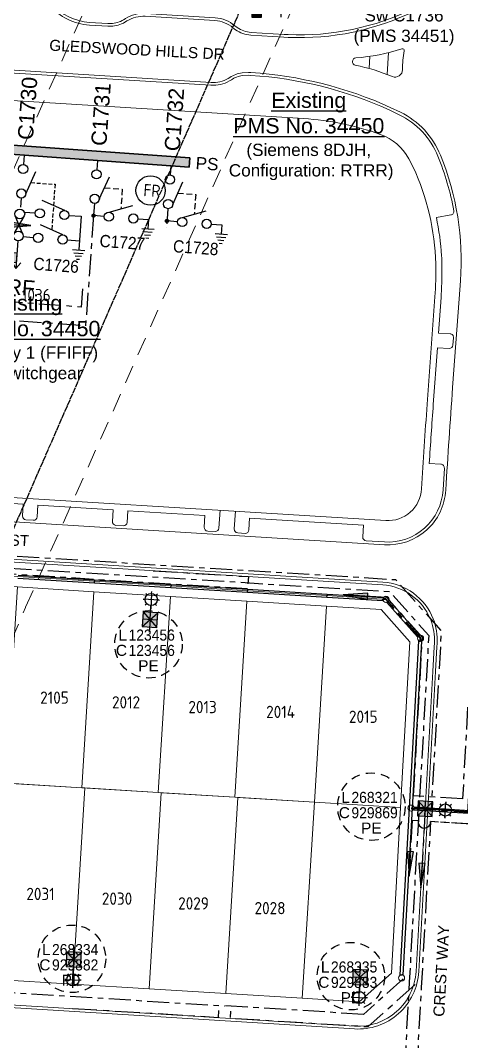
# Model space of a CAD drawing. Header units: metres. Extents: x 294745 to 296284, y 6233060 to 6235519.
# Drawn here: x 295259.5 to 295331.4, y 6233917.1 to 6234083.4 of the extents above; entities that cross this region are included whole.
import ezdxf
from ezdxf.enums import TextEntityAlignment as Align

# ---------------------------------------------------------------- set-up
doc = ezdxf.new("R2010")
doc.units = ezdxf.units.M
for name, pattern in [('Cable Exist OH', [1, 1, 0]), ('Cable Exist UG', [7, 4, -1, 1, -1]), ('CENTERX2', [4, 2.5, -0.5, 0.5, -0.5]), ('Dash', [5, 3, -2]), ('DASHED', [19.05, 12.7, -6.35])]:
    doc.linetypes.add(name, pattern=pattern)
doc.layers.get('0').update_dxf_attribs({"color": 6})
doc.layers.get('Defpoints').update_dxf_attribs({"color": 250})
doc.layers.add('. Const Lines _SP', color=251, linetype='Continuous', lineweight=0, plot=False)
doc.layers.add('. Const Lines Circles _SP', color=251, linetype='Continuous', lineweight=0, plot=False)
doc.layers.add('. Const Trench (GIS)', color=7, linetype='Continuous', lineweight=0, true_color=0x990099, plot=False, transparency=0.3)
for name, color, linetype, lineweight in [('_User_HV_Final', 1, 'Continuous', 25), ('_User_LV_Exist', 5, 'Continuous', 25), ('_User_LV_Final', 5, 'Continuous', 25), ('Cadastre Easements_SP_EXT', 66, 'DASHED', 15), ('Cadastre Land Parcels_SP_EXT', 118, 'Continuous', 15), ('Cadastre Lot Numbers_SP_EXT', 118, 'Continuous', 15), ('Cadastre Road Names_SP_HV_LV_SL_EXT', 211, 'Continuous', 15), ('Mains_TR_EXT', 211, 'Continuous', 25)]:
    doc.layers.add(name, color=color, linetype=linetype, lineweight=lineweight)
for name, color, linetype in [('Duct_SP_EXT', 30, 'Continuous'), ('SupportsUG_SP_LV_EXT', 7, 'Continuous'), ('UG_Details_SP_MISC', 7, 'Continuous')]:
    doc.layers.add(name, color=color, linetype=linetype)
doc.layers.add('Kerb_SP_Existing', color=254, linetype='Continuous', lineweight=13, transparency=0.5)
doc.styles.add('ARIAL', font='arial.ttf', dxfattribs={"height": 2})
doc.styles.add('iecISOCP', font='isocp.shx')
doc.styles.add('LotNum', font='isocp.shx')
doc.styles.get("Standard").update_dxf_attribs({"font": 'arial.ttf'})
doc.styles.add('SWG_LABEL', font='arial.ttf')
doc.styles.add('SWITCH_LABEL', font='arial.ttf', dxfattribs={"height": 2})
doc.linetypes.add('Cable 3', pattern='A,5,-0.01,[">>",Standard,S=1.5,R=0,X=0,Y=-0.735],-2.4', length=7.41)

# ---------------------------------------------------------------- blocks, each defined once
blk = doc.blocks.new('*U77')
at = {"layer": 'SupportsUG_SP_LV_EXT', "linetype": 'Continuous'}
h = blk.add_hatch(color=256, dxfattribs=at)
h.dxf.hatch_style = 1
h.paths.add_polyline_path([(-0.8, 0), (-0.8, 2), (0.8, 2), (0.8, 0)])
h = blk.add_hatch(color=256, dxfattribs=at)
h.dxf.hatch_style = 1
h.paths.add_polyline_path([(-0.8, -2), (-0.8, 0), (0.8, 0), (0.8, -2)])
blk.add_lwpolyline([(-0.8, 2), (-0.8, -1), (-0.8, 1), (-0.8, -2), (0.8, -2), (0.8, 2)], close=True)
at = {"layer": 'Defpoints'}
for p, q in [((4, -2), (4, 2)), ((2, 0), (-2, 0)), ((0, 0), (2, 0)), ((1, 0.8), (1, -0.8))]:
    blk.add_line(p, q, dxfattribs=at)
at = {"layer": 'Defpoints', "flags": 128}
for points in [[(6, 4.5), (6, 4.5)], [(6, -4.5), (6, -4.5)]]:
    blk.add_lwpolyline(points, dxfattribs=at)
at = {"width": 0.9}
blk.add_attdef('ASSET_NUM', text='', height=1.8, rotation=360, dxfattribs=at).set_placement((4, 2), align=Align.MIDDLE_LEFT)
for tag, flags, p in [('OWNED_BY', 9, (-0.2, 0)), ('STREETNAME', 9, (-0.18, 0)), ('SUBURB', 1, (-0.16, 0)), ('PARENT', 9, (-0.14, 0)), ('NOTES', 9, (-0.13, 0)), ('LOCATION', 9, (-0.11, 0)), ('LEGEND', 9, (-0.09, 0)), ('SUPPORT_TYPE', 9, (-0.07, 0)), ('USAGE', 9, (-0.06, 0)), ('STATE', 9, (-0.03, 0))]:
    blk.add_attdef(tag, text='', height=0.01, rotation=270, dxfattribs=dict(flags=flags)).set_placement(p, align=Align.CENTER)
blk = doc.blocks.new('*U171')
at = {"linetype": 'Continuous'}
h = blk.add_hatch(color=256, dxfattribs=at)
h.dxf.hatch_style = 1
h.paths.add_polyline_path([(-2.8, 1.2), (-5.2, 1.2), (-5.2, -1.2), (-2.8, -1.2)])
h = blk.add_hatch(color=256)
h.dxf.hatch_style = 1
h.paths.add_polyline_path([(-2.8, 1.2), (-5.2, -1.2), (-5.2, 1.2)])
for p, q in [((-2.8, 1.2), (-5.2, -1.2)), ((-5.2, 1.2), (-2.8, -1.2)), ((-4, 0), (-1.7, 0)), ((-1.64, 0.94), (-1.4, 0.7)), ((-0.7, 1.33), (-0.7, 1)), ((0.24, 0.94), (0, 0.7)), ((-1.64, -0.94), (-1.4, -0.7)), ((-0.7, -1), (-0.7, -1.33)), ((0.24, -0.94), (0, -0.7)), ((0.3, 0), (0.63, 0))]:
    blk.add_line(p, q)
blk.add_line((0.3, 0), (-2.25, 0), dxfattribs=at)
blk.add_lwpolyline([(-2.8, -1.2), (-2.8, 1.2), (-5.2, 1.2), (-5.2, -1.2)], close=True)
at = {"linetype": 'Continuous', "flags": 128}
blk.add_lwpolyline([(-0.7, -1.24), (-0.7, 1.24)], dxfattribs=at)
blk.add_circle((-0.7, 0), 0.996)
at = {"layer": 'Defpoints', "transparency": 33554559}
for p, q in [((-4, 0), (-6, 0)), ((-4, -1.2), (-4, 1.2))]:
    blk.add_line(p, q, dxfattribs=at)
blk = doc.blocks.new('*U148')
at = {"linetype": 'Dash', "ltscale": 0.5}
blk.add_circle((0, 0), 5.5, dxfattribs=at)
at = {"char_height": 1.8, "attachment_point": 6, "line_spacing_factor": 0.85}
for s, insert in [('L', (-3.5, 1.5)), ('C', (-3.5, -1))]:
    blk.add_mtext(s, dxfattribs=dict(at, insert=insert))
at = {"insert": (0, -2.6), "char_height": 1.8, "attachment_point": 2}
blk.add_mtext('PE', dxfattribs=at)
blk.add_mtext('PE', dxfattribs=at)
at = {"width": 0.9}
for tag, p in [('SNUMBER', (-3.25, 1.5)), ('CNUMBER', (-3.25, -1))]:
    blk.add_attdef(tag, text='', height=1.8, dxfattribs=at).set_placement(p, align=Align.MIDDLE_LEFT)
at = {"flags": 1}
blk.add_attdef('Z', (0, 0), '', height=0.2, dxfattribs=at)
blk = doc.blocks.new('*U112')
at = {"layer": '_User_LV_Exist'}
blk.add_line((7.5, 0), (6.8, 0), dxfattribs=at)
blk.add_lwpolyline([(1.2, 0), (0, 0)], dxfattribs=at)
at = {"layer": '_User_LV_Exist', "flags": 128}
for points in [[(5.68, -0.73), (2.32, 0.73)], [(5.68, 0.73), (2.32, -0.73)]]:
    blk.add_lwpolyline(points, dxfattribs=at)
at = {"layer": '_User_LV_Exist'}
for centre in [(2, 0), (6, 0)]:
    blk.add_circle(centre, 0.8, dxfattribs=at)
blk = doc.blocks.new('*U86')
at = {"layer": '_User_LV_Exist'}
for p, q in [((2.77, 0.1), (5.23, 0.1)), ((2.8, 0.05), (5.2, 0.05)), ((2.8, 0), (5.2, 0)), ((7.5, 0), (6.8, 0)), ((7.5, 0), (9.5, 0)), ((8.5, 0.5), (9.5, 0)), ((9.5, 0), (8.5, -0.5)), ((2.77, -0.1), (5.23, -0.1)), ((2.8, -0.05), (5.2, -0.05))]:
    blk.add_line(p, q, dxfattribs=at)
blk.add_lwpolyline([(1.2, 0), (0, 0)], dxfattribs=at)
for centre in [(2, 0), (6, 0)]:
    blk.add_circle(centre, 0.8, dxfattribs=at)
at = {"layer": '_User_LV_Exist', "insert": (10.75, 0), "char_height": 1.8, "attachment_point": 5, "rotation": 90}
blk.add_mtext('TRF', dxfattribs=at)
blk = doc.blocks.new('+ LV Switchgear (Cat 1 & 2) - FFIFF')
at = {"layer": '_User_LV_Exist'}
h = blk.add_hatch(color=256, dxfattribs=at)
h.dxf.hatch_style = 1
h.paths.add_polyline_path([(20, 0), (20, 1.5), (0, 1.5), (0, 0)])
for p, q in [((2, 0), (2, -0.5)), ((6, 0), (6, -0.5)), ((10, 0), (10, -0.5)), ((14, 0), (14, -0.5)), ((18, 0), (18, -0.5))]:
    blk.add_line(p, q, dxfattribs=at)
blk.add_lwpolyline([(0, 0), (20, 0), (20, 1.5), (0, 1.5)], close=True, dxfattribs=at)
at = {"layer": '_User_LV_Exist', "rotation": 270}
for name, p in [('*U112', (2, 0)), ('*U112', (6, 0)), ('*U86', (10, 0)), ('*U112', (14, 0)), ('*U112', (18, 0))]:
    blk.add_blockref(name, p, dxfattribs=at)
at = {"layer": '_User_LV_Exist', "char_height": 2, "attachment_point": 5, "style": 'ARIAL'}
for s, insert in [('R', (2, 3.5)), ('S', (6, 3.5)), ('T', (10, 3.5)), ('U', (14, 3.5)), ('V', (18, 3.5))]:
    blk.add_mtext(s, dxfattribs=dict(at, insert=insert))
blk = doc.blocks.new('*U185')
at = {"linetype": 'Continuous'}
h = blk.add_hatch(color=256, dxfattribs=at)
h.dxf.hatch_style = 1
h.paths.add_polyline_path([(5.2, 1.24), (2.8, 1.24), (2.8, -1.16), (5.2, -1.16)])
h = blk.add_hatch(color=256)
h.dxf.hatch_style = 1
h.paths.add_polyline_path([(5.2, 1.24), (2.8, -1.16), (2.8, 1.24)])
for p, q in [((5.2, 1.24), (2.8, -1.16)), ((2.8, 1.24), (5.2, -1.16)), ((4, 0.04), (6.3, 0.04)), ((6.36, 0.98), (6.6, 0.75)), ((7.3, 1.37), (7.3, 1.04)), ((8.24, 0.98), (8, 0.75)), ((8.3, 0.04), (8.63, 0.04)), ((6.36, -0.89), (6.6, -0.66)), ((7.3, -0.95), (7.3, -1.28)), ((8.24, -0.89), (8, -0.66))]:
    blk.add_line(p, q)
blk.add_line((8.3, 0.04), (5.75, 0.04), dxfattribs=at)
blk.add_lwpolyline([(5.2, -1.16), (5.2, 1.24), (2.8, 1.24), (2.8, -1.16)], close=True)
at = {"linetype": 'Continuous', "flags": 128}
blk.add_lwpolyline([(7.3, -1.2), (7.3, 1.29)], dxfattribs=at)
blk.add_circle((7.3, 0.04), 0.996)
at = {"layer": 'Defpoints', "transparency": 33554559}
for p, q in [((4, 0.04), (2, 0.04)), ((4, -1.16), (4, 1.24))]:
    blk.add_line(p, q, dxfattribs=at)
blk = doc.blocks.new('SWG_SIE_TRF_NOES_NEW')
at = {"linetype": 'Continuous'}
blk.add_line((6.25, 0.75), (2.49, 2.12), dxfattribs=at)
at = {"linetype": 'CENTERX2'}
for p, q in [((0, 0), (1.5, 0)), ((7, 0), (8.5, 0))]:
    blk.add_line(p, q, dxfattribs=at)
blk.add_line((14, 0), (18.5, 0))
at = {"linetype": 'DASHED', "ltscale": 0.05}
blk.add_lwpolyline([(4.37, 1.43), (4.37, 5.37), (11.75, 5.37)], dxfattribs=at)
blk.add_lwpolyline([(17.5, -0.75), (18.5, 0), (17.5, 0.75)])
for centre in [(2.25, 0), (6.25, 0)]:
    blk.add_circle(centre, 0.75)
at = {"flags": 1}
blk.add_attdef('Z', (0, 0), '', height=0.2, dxfattribs=at)
at = {"style": 'SWITCH_LABEL', "flags": 9}
blk.add_attdef('STREET_CODE', text='', height=0.2, dxfattribs=at).set_placement((0, -0.2), align=Align.MIDDLE_LEFT)
at = {"flags": 9}
for tag, p in [('ORIENTATION', (0, -0.4)), ('SUBURB', (0, -1)), ('STREETNAME', (0, -1.2)), ('PARENT', (0, -0.6)), ('USAGE', (0, -0.8)), ('LOCATION', (0, -1.4)), ('NOTES', (0, -1.6))]:
    blk.add_attdef(tag, text='', height=0.2, dxfattribs=at).set_placement(p, align=Align.MIDDLE_LEFT)
blk = doc.blocks.new('SWG_FUSE_NEW')
for points in [[(1.15, 0.72), (4.04, -0.71)], [(1.16, -0.72), (4.04, 0.73)]]:
    blk.add_lwpolyline(points)
for centre in [(0.8, 0), (4.4, 0.01)]:
    blk.add_circle(centre, 0.8)
blk = doc.blocks.new('*U161')
at = {"linetype": 'CENTERX2'}
blk.add_blockref('SWG_SIE_TRF_NOES_NEW', (0, 0), dxfattribs=at)
at = {"linetype": 'CENTERX2', "rotation": 180}
blk.add_blockref('SWG_FUSE_NEW', (14, 0), dxfattribs=at)
blk.add_text('TRF', height=2.5, rotation=89.9826).set_placement((21.51, -0.05), align=Align.MIDDLE_CENTER)
blk = doc.blocks.new('SWG_SIE_ES_NEW')
for p, q in [((2.5, 0.75), (6.26, 2.12)), ((8, -1.5), (10, -1.5)), ((8.25, -2), (9.75, -2)), ((8.5, -2.5), (9.5, -2.5)), ((8.75, -3), (9.25, -3))]:
    blk.add_line(p, q)
blk.add_lwpolyline([(1.75, 0), (0, 0)])
at = {"flags": 128}
blk.add_lwpolyline([(7.25, 0), (9, 0), (9, -1.5)], dxfattribs=at)
for centre in [(2.5, 0), (6.5, 0)]:
    blk.add_circle(centre, 0.75)
at = {"flags": 1}
blk.add_attdef('Z', (0.12, -0.01), '', height=0.2, dxfattribs=at)
at = {"style": 'SWITCH_LABEL', "flags": 9}
blk.add_attdef('STREET_CODE', text='', height=0.2, dxfattribs=at).set_placement((0.12, -0.21), align=Align.MIDDLE_LEFT)
at = {"flags": 9}
for tag, p in [('ORIENTATION', (0.12, -0.41)), ('SUBURB', (0.12, -1.01)), ('STREETNAME', (0.12, -1.21)), ('PARENT', (0.12, -0.61)), ('USAGE', (0.12, -0.81)), ('LOCATION', (0.12, -1.41)), ('NOTES', (0.12, -1.61)), ('OWNED_BY', (0.11, -1.82)), ('OPERATED_BY', (0.1, -2.05)), ('MAINTAINED_BY', (0.1, -2.25))]:
    blk.add_attdef(tag, text='', height=0.2, dxfattribs=at).set_placement(p, align=Align.MIDDLE_LEFT)
at = {"style": 'ARIAL', "width": 0.9, "flags": 8}
blk.add_attdef('ASSET_NUM', text='', height=2, dxfattribs=at).set_placement((5.75, -4.5), align=Align.MIDDLE_CENTER)
blk = doc.blocks.new('SWG_SIE_SU_NEW')
at = {"linetype": 'CENTERX2'}
h = blk.add_hatch(color=256, dxfattribs=at)
h.dxf.hatch_style = 1
edge = h.paths.add_edge_path()
edge.add_arc((9, 0), 0.25, 0, 360)
at = {"linetype": 'Continuous'}
blk.add_line((6.25, 0.75), (2.49, 2.12), dxfattribs=at)
at = {"linetype": 'CENTERX2'}
for p, q in [((0, 0), (1.5, 0)), ((7, 0), (10, 0))]:
    blk.add_line(p, q, dxfattribs=at)
at = {"linetype": 'DASHED', "ltscale": 0.075}
blk.add_lwpolyline([(4.37, 1.43), (4.37, 4.37), (7.57, 4.37)], dxfattribs=at)
for centre in [(2.25, 0), (6.25, 0)]:
    blk.add_circle(centre, 0.75)
at = {"linetype": 'CENTERX2'}
blk.add_circle((9, 0), 0.25, dxfattribs=at)
at = {"flags": 8}
blk.add_attdef('ASSET_NUM', text='', height=2, rotation=180, dxfattribs=at).set_placement((-3, 0.01), align=Align.MIDDLE_LEFT)
at = {"flags": 1}
blk.add_attdef('Z', (0, 0), '', height=0.2, dxfattribs=at)
at = {"style": 'SWITCH_LABEL', "flags": 9}
blk.add_attdef('STREET_CODE', text='', height=0.2, dxfattribs=at).set_placement((0, 0), align=Align.MIDDLE_LEFT)
at = {"flags": 9}
for tag, p in [('ORIENTATION', (0, -0.2)), ('SUBURB', (0, -0.8)), ('STREETNAME', (0, -1)), ('OWNED_BY', (0, -1.62)), ('PARENT', (0, -0.4)), ('USAGE', (0, -0.6)), ('LOCATION', (0, -1.2)), ('NOTES', (0, -1.4)), ('OPERATED_BY', (-0.01, -1.84)), ('MAINTAINED_BY', (-0.01, -2.05))]:
    blk.add_attdef(tag, text='', height=0.2, dxfattribs=at).set_placement(p, align=Align.MIDDLE_LEFT)
blk = doc.blocks.new('FAULT_INDIC_SE')
blk.add_circle((0, 0), 2.4)
at = {"insert": (-1.15, 1), "char_height": 2, "width": 2.7042, "attachment_point": 1, "style": 'iecISOCP'}
blk.add_mtext('FR', dxfattribs=at)
blk = doc.blocks.new('SWG_SIE_TRS_ES_1_NEW')
for p, q in [((7.25, 4.75), (3.49, 6.12)), ((8, 4), (10, 4)), ((10, 4), (10, -1.5)), ((7.25, 0.75), (3.49, 2.12)), ((8, 0), (10, 0)), ((9, -1.5), (11, -1.5)), ((9.25, -2), (10.75, -2)), ((9.5, -2.5), (10.5, -2.5)), ((9.75, -3), (10.25, -3))]:
    blk.add_line(p, q)
at = {"linetype": 'CENTERX2'}
for p, q in [((0.75, 4), (2.5, 4)), ((0.75, 0), (2.5, 0))]:
    blk.add_line(p, q, dxfattribs=at)
for centre in [(3.25, 4), (7.25, 4), (3.25, 0), (7.25, 0)]:
    blk.add_circle(centre, 0.75)
at = {"flags": 1}
blk.add_attdef('Z', (7.14, 3.51), '', height=0.2, dxfattribs=at)
at = {"style": 'SWITCH_LABEL', "flags": 9}
blk.add_attdef('STREET_CODE', text='', height=0.2, dxfattribs=at).set_placement((7.14, 3.31), align=Align.MIDDLE_LEFT)
at = {"flags": 9}
for tag, p in [('ORIENTATION', (7.14, 3.11)), ('SUBURB', (7.14, 2.51)), ('STREETNAME', (7.14, 2.31)), ('OWNED_BY', (7.13, 1.69)), ('PARENT', (7.14, 2.91)), ('USAGE', (7.14, 2.71)), ('LOCATION', (7.14, 2.11)), ('NOTES', (7.14, 1.91)), ('OPERATED_BY', (7.13, 1.47)), ('MAINTAINED_BY', (7.13, 1.26))]:
    blk.add_attdef(tag, text='', height=0.2, dxfattribs=at).set_placement(p, align=Align.MIDDLE_LEFT)
at = {"style": 'SWG_LABEL', "width": 0.9, "flags": 8}
blk.add_attdef('ASSET_NUM', text='', height=2, dxfattribs=at).set_placement((6.5, -4.25), align=Align.MIDDLE_CENTER)
blk = doc.blocks.new('*U152')
h = blk.add_hatch(color=256)
h.dxf.hatch_style = 1
h.paths.add_polyline_path([(4, 0.06), (-0.01, 0.5), (0.01, -0.5)])
blk.add_line((0.5, 0.01), (4, 0.06))
at = {"flags": 128}
blk.add_lwpolyline([(4, 0.06), (-0.01, 0.5), (0.01, -0.5)], close=True, dxfattribs=at)
blk.add_circle((0, 0), 0.0001)
blk = doc.blocks.new('*U155')
h = blk.add_hatch(color=256)
h.dxf.hatch_style = 1
h.paths.add_polyline_path([(-2.84, -2.82), (0.35, -0.35), (-0.35, 0.35)])
blk.add_line((-0.35, -0.35), (-2.84, -2.82))
at = {"flags": 128}
blk.add_lwpolyline([(-2.84, -2.82), (0.35, -0.35), (-0.35, 0.35)], close=True, dxfattribs=at)
blk.add_circle((0, 0), 0.0001)
blk = doc.blocks.new('*U154')
h = blk.add_hatch(color=256)
h.dxf.hatch_style = 1
h.paths.add_polyline_path([(-3.98, -0.39), (0.05, -0.5), (-0.05, 0.5)])
blk.add_line((-0.5, -0.05), (-3.98, -0.39))
at = {"flags": 128}
blk.add_lwpolyline([(-3.98, -0.39), (0.05, -0.5), (-0.05, 0.5)], close=True, dxfattribs=at)
blk.add_circle((0, 0), 0.0001)

msp = doc.modelspace()

# ---------------------------------------------------------------- hatches: boundary and pattern name
at = {"layer": '_User_HV_Final'}
h = msp.add_hatch(color=256, dxfattribs=at)
h.dxf.hatch_style = 1
h.paths.add_polyline_path([(295286.9986, 6234059.5434), (295287.1067, 6234061.0395), (295245.2159, 6234064.0667), (295245.1078, 6234062.5706)])

# ---------------------------------------------------------------- linework, layer by layer
at = {"layer": '. Const Lines _SP', "linetype": 'Continuous', "lineweight": 0, "flags": 128}
for points in [[(295118.0325, 6233997.8805), (295143.9994, 6233996.8872), (295156.4937, 6233996.4096), (295168.988, 6233995.9316), (295181.4822, 6233995.4534), (295194.4761, 6233994.9532), (295207.4624, 6233994.3309), (295219.94, 6233993.5813), (295232.4162, 6233992.8111), (295244.8924, 6233992.0409), (295258.9657, 6233991.172), (295271.4419, 6233990.4018), (295283.9181, 6233989.6316), (295296.3942, 6233988.8613), (295309.3695, 6233988.0603), (295318.2747, 6233987.5105)], [(295323.1684, 6233955.157), (295335.743, 6233954.3515)]]:
    msp.add_lwpolyline(points, dxfattribs=at)
at = {"layer": '. Const Lines Circles _SP', "lineweight": 0}
for centre in [(295319.0796, 6233989.1641), (295324.7216, 6233982.8153), (295323.1684, 6233955.157), (295321.615, 6233927.4931)]:
    msp.add_circle(centre, 0.5, dxfattribs=at)
at = {"layer": '. Const Trench (GIS)', "linetype": 'Continuous', "lineweight": 0, "flags": 128}
msp.add_lwpolyline([(295118.0975, 6233999.5793), (295144.0643, 6233998.5859), (295156.5586, 6233998.1084), (295169.053, 6233997.6303), (295181.5472, 6233997.1521), (295194.5495, 6233996.6516), (295207.5541, 6233996.0284), (295220.0433, 6233995.2782), (295232.521, 6233994.5079), (295244.9972, 6233993.7376), (295259.0704, 6233992.8688), (295271.5467, 6233992.0986), (295284.0229, 6233991.3283), (295296.4989, 6233990.5581), (295309.4742, 6233989.7571), (295318.3795, 6233989.2073)], dxfattribs=at)
at = {"layer": '_User_HV_Final', "flags": 128}
msp.add_lwpolyline([(295245.1078, 6234062.5706), (295245.2159, 6234064.0667), (295287.1067, 6234061.0395), (295286.9986, 6234059.5434)], close=True, dxfattribs=at)
at = {"layer": '_User_HV_Final'}
msp.add_lwpolyline([(295245.1078, 6234062.5706), (295286.9986, 6234059.5434), (295287.1067, 6234061.0395), (295245.2159, 6234064.0667)], close=True, dxfattribs=at)
at = {"layer": '_User_HV_Final', "linetype": 'Cable Exist UG', "ltscale": 0.9, "flags": 128}
for points in [[(295269.5745, 6234039.7478), (295269.3583, 6234036.7556), (295249.3624, 6234038.2005), (295249.7949, 6234044.1849), (295230.8443, 6234045.5543), (295231.6395, 6234056.5587), (295225.6752, 6234053.9562), (295225.6752, 6234053.9562)], [(295223.8543, 6234053.1618), (295223.8543, 6234053.1618), (295223.8543, 6234053.1618), (295223.8543, 6234053.1618), (295220.912, 6234012.6411), (295219.9476, 6233996.5863), (295319.695, 6233990.4286), (295326.0496, 6233983.2779), (295322.8826, 6233926.8805), (295321.6203, 6233904.401), (295318.4534, 6233848.0035), (295311.3175, 6233841.6621), (295298.9995, 6233842.4225), (295235.259, 6233846.3576), (295235.9069, 6233833.1216), (295238.3566, 6233830.5343), (295238.5406, 6233804.3713), (295223.541, 6233804.2658), (295223.4777, 6233813.2655)], [(295271.3889, 6234051.648), (295270.0916, 6234033.6948), (295246.154, 6234035.4246), (295246.5864, 6234041.409), (295231.6254, 6234042.4901), (295231.3825, 6234039.1285), (295224.88, 6234039.671), (295224.88, 6234039.671), (295222.8482, 6234011.69), (295222.0315, 6233998.4617), (295320.6418, 6233992.3739), (295328.0927, 6233983.9897), (295326.4632, 6233954.9719), (295332.4487, 6233954.5455), (295332.9533, 6233963.5305), (295343.9339, 6233962.9166), (295344.2689, 6233968.9072)], [(295368.2314, 6233967.5675), (295367.3941, 6233952.5909), (295367.3941, 6233952.5909), (295334.4456, 6233954.433), (295334.334, 6233952.4367), (295326.3495, 6233952.9473), (295324.8329, 6233925.938), (295323.6634, 6233905.1127), (295323.6634, 6233905.1127), (295320.479, 6233848.4041), (295320.479, 6233847.061), (295312.0244, 6233839.6146), (295237.3659, 6233844.2237), (295237.8683, 6233833.959), (295240.2456, 6233831.4481), (295240.5828, 6233798.3855), (295199.5838, 6233798.0971), (295199.4783, 6233813.0967)]]:
    msp.add_lwpolyline(points, dxfattribs=at)
at = {"layer": '_User_LV_Exist', "linetype": 'Cable Exist UG', "ltscale": 0.9}
for points in [[(295296.5174, 6233990.8575), (295245.0157, 6233994.0371)], [(295354.9614, 6233963.1013), (295355.3634, 6233970.2901), (295332.4013, 6233971.5744), (295331.567, 6233956.6601), (295323.5806, 6233957.1644), (295325.028, 6233982.922), (295319.2216, 6233989.4559), (295312.1109, 6233989.8949)], [(295346.9739, 6233963.5479), (295347.2642, 6233968.7398), (295334.2754, 6233969.466), (295333.3412, 6233952.5268), (295326.3497, 6233952.9506)], [(295324.3534, 6233953.0716), (295323.3552, 6233953.1322), (295322.8469, 6233944.0812)], [(295321.9075, 6233927.3517), (295315.3933, 6233921.5628), (295292.8264, 6233922.956)], [(295242.4224, 6233926.0677), (295292.8264, 6233922.956)]]:
    msp.add_lwpolyline(points, dxfattribs=at)
at = {"layer": '_User_LV_Exist', "linetype": 'Cable Exist UG', "flags": 128}
for points in [[(295281.0925, 6233993.8136), (295296.6407, 6233992.8537), (295296.5667, 6233991.656)], [(295325.4648, 6233955.028), (295324.7426, 6233942.1672)], [(295323.8577, 6233926.4092), (295316.1002, 6233919.5153), (295293.7013, 6233920.8981), (295293.7752, 6233922.0959)], [(295291.779, 6233922.2191), (295291.7051, 6233921.0214), (295267.8445, 6233922.4944)]]:
    msp.add_lwpolyline(points, dxfattribs=at)
at = {"layer": '_User_LV_Final', "linetype": 'Continuous'}
msp.add_arc((295325.337, 6233952.9228), 1.0131, 171.488949, 1.572745, dxfattribs=at)
at = {"layer": 'Cadastre Easements_SP_EXT', "linetype": 'Dash'}
msp.add_lwpolyline([(295260.3174, 6233987.8473), (295260.3204, 6233987.8562), (295388.9272, 6234276.4674), (295518.0345, 6234444.0561), (295497.5694, 6234449.8291), (295486.6826, 6234452.901), (295355.1317, 6234275.8483), (295229.2309, 6233994.0083), (295229.227, 6233993.9992), (295038.3437, 6233549.2052), (295053.5562, 6233510.0481), (295054.4071, 6233509.3087), (295260.3174, 6233987.8473)], close=True, dxfattribs=at)
at = {"layer": 'Cadastre Easements_SP_EXT', "linetype": 'Continuous', "flags": 128}
for points in [[(295271.4419, 6233990.4018), (295258.9657, 6233991.172), (295256.9939, 6233959.2328), (295269.4701, 6233958.4626)], [(295283.9181, 6233989.6316), (295271.4419, 6233990.4018), (295269.4701, 6233958.4626), (295281.9464, 6233957.6924)], [(295296.3942, 6233988.8613), (295283.9181, 6233989.6316), (295281.9464, 6233957.6924), (295294.4224, 6233956.9222)], [(295309.3695, 6233988.0603), (295296.3942, 6233988.8613), (295294.4224, 6233956.9222), (295307.3977, 6233956.1211)], [(295322.9849, 6233982.2103), (295318.2747, 6233987.5105), (295309.3695, 6233988.0603), (295307.3977, 6233956.1211), (295321.4711, 6233955.2523)], [(295269.9689, 6233958.4318), (295269.4701, 6233958.4626), (295257.4927, 6233959.202), (295255.5209, 6233927.2629), (295267.9971, 6233926.4926)], [(295282.4452, 6233957.6616), (295281.9464, 6233957.6924), (295269.9689, 6233958.4318), (295267.9971, 6233926.4926), (295280.4734, 6233925.7224)], [(295294.9214, 6233956.8913), (295294.4224, 6233956.9222), (295282.4452, 6233957.6616), (295280.4734, 6233925.7224), (295292.9496, 6233924.9522)], [(295307.3977, 6233956.1211), (295294.9214, 6233956.8913), (295292.9496, 6233924.9522), (295305.4259, 6233924.1819)], [(295321.4711, 6233955.2523), (295307.3977, 6233956.1211), (295305.4259, 6233924.1819), (295314.6865, 6233923.6102), (295319.9573, 6233928.2942)]]:
    msp.add_lwpolyline(points, close=True, dxfattribs=at)
at = {"layer": 'Cadastre Land Parcels_SP_EXT', "linetype": 'Continuous', "flags": 128}
msp.add_lwpolyline([(295323.5307, 6234059.5242), (295322.7909, 6234060.9003, 0.1858221), (295318.1596, 6234064.8812, 0.07052027), (295305.6475, 6234067.4405), (295238.7398, 6234071.5711), (295236.5995, 6234069.6995), (295232.4952, 6234012.902, 0.41728623), (295237.642, 6234007.016), (295319.0607, 6234001.9896, 0.41505803), (295324.8901, 6234007.1561, -0.00342775), (295325.7961, 6234020.94), (295327.0636, 6234038.3952, 0.02162418), (295327.2026, 6234043.806, 0.10064734)], format="xyb", close=True, dxfattribs=at)
for points in [[(295271.4419, 6233990.4018), (295258.9657, 6233991.172), (295256.9939, 6233959.2328), (295269.4701, 6233958.4626)], [(295283.9181, 6233989.6316), (295271.4419, 6233990.4018), (295269.4701, 6233958.4626), (295281.9464, 6233957.6924)], [(295296.3942, 6233988.8613), (295283.9181, 6233989.6316), (295281.9464, 6233957.6924), (295294.4224, 6233956.9222)], [(295309.3695, 6233988.0603), (295296.3942, 6233988.8613), (295294.4224, 6233956.9222), (295307.3977, 6233956.1211)], [(295322.9849, 6233982.2103), (295318.2747, 6233987.5105), (295309.3695, 6233988.0603), (295307.3977, 6233956.1211), (295321.4711, 6233955.2523)], [(295269.9689, 6233958.4318), (295269.4701, 6233958.4626), (295257.4927, 6233959.202), (295255.5209, 6233927.2629), (295267.9971, 6233926.4926)], [(295282.4452, 6233957.6616), (295281.9464, 6233957.6924), (295269.9689, 6233958.4318), (295267.9971, 6233926.4926), (295280.4734, 6233925.7224)], [(295294.9214, 6233956.8913), (295294.4224, 6233956.9222), (295282.4452, 6233957.6616), (295280.4734, 6233925.7224), (295292.9496, 6233924.9522)], [(295307.3977, 6233956.1211), (295294.9214, 6233956.8913), (295292.9496, 6233924.9522), (295305.4259, 6233924.1819)], [(295321.4711, 6233955.2523), (295307.3977, 6233956.1211), (295305.4259, 6233924.1819), (295314.6865, 6233923.6102), (295319.9573, 6233928.2942)]]:
    msp.add_lwpolyline(points, close=True, dxfattribs=at)
msp.add_lwpolyline([(295318.2747, 6233987.5105), (295322.9849, 6233982.2103)], dxfattribs=at)
at = {"layer": 'Duct_SP_EXT'}
for p, q in [((295259.0556, 6233992.6293), (295271.5319, 6233991.859)), ((295259.0852, 6233993.1083), (295271.5614, 6233992.3381)), ((295271.5319, 6233991.859), (295271.5467, 6233992.0986)), ((295271.5319, 6233991.859), (295284.0081, 6233991.0888)), ((295271.5614, 6233992.3381), (295271.5467, 6233992.0986)), ((295271.5614, 6233992.3381), (295284.0377, 6233991.5679)), ((295284.0377, 6233991.5679), (295284.0229, 6233991.3283)), ((295284.0377, 6233991.5679), (295296.5137, 6233990.7977)), ((295284.0081, 6233991.0888), (295284.0229, 6233991.3283)), ((295284.0081, 6233991.0888), (295296.4841, 6233990.3186)), ((295296.4841, 6233990.3186), (295296.4989, 6233990.5581)), ((295296.4841, 6233990.3186), (295309.4594, 6233989.5175)), ((295296.5137, 6233990.7977), (295296.4989, 6233990.5581)), ((295296.5137, 6233990.7977), (295309.489, 6233989.9966)), ((295309.489, 6233989.9966), (295309.4742, 6233989.7571)), ((295309.489, 6233989.9966), (295318.5953, 6233989.4344)), ((295309.4594, 6233989.5175), (295309.4742, 6233989.7571)), ((295309.4594, 6233989.5175), (295318.5657, 6233988.9553)), ((295318.5657, 6233988.9553), (295318.5805, 6233989.1949)), ((295318.5953, 6233989.4344), (295318.5805, 6233989.1949)), ((295319.2323, 6233988.6309), (295319.4117, 6233988.7903)), ((295324.21, 6233983.0296), (295319.2323, 6233988.6309)), ((295319.5911, 6233988.9498), (295319.4117, 6233988.7903)), ((295324.5688, 6233983.3485), (295319.5911, 6233988.9498)), ((295324.5688, 6233983.3485), (295324.3894, 6233983.189)), ((295321.4034, 6233928.0058), (295324.4539, 6233982.3295)), ((295321.8826, 6233927.9789), (295324.9331, 6233982.3026)), ((295324.21, 6233983.0296), (295324.3894, 6233983.189)), ((295324.4539, 6233982.3295), (295324.6935, 6233982.3161)), ((295324.9331, 6233982.3026), (295324.6935, 6233982.3161)), ((295323.6521, 6233954.8855), (295323.6674, 6233955.125)), ((295323.6827, 6233955.3645), (295323.6674, 6233955.125)), ((295323.6827, 6233955.3645), (295335.2594, 6233954.623)), ((295323.6521, 6233954.8855), (295335.2287, 6233954.144)), ((295321.4034, 6233928.0058), (295321.643, 6233927.9923)), ((295321.8826, 6233927.9789), (295321.643, 6233927.9923))]:
    msp.add_line(p, q, dxfattribs=at)
at = {"layer": 'Kerb_SP_Existing'}
for p, q in [((295290.5454, 6234072.8814), (295251.4534, 6234075.2948)), ((295293.8699, 6234073.7636), (295293.5579, 6234073.5737)), ((295296.6812, 6234074.5064), (295295.6658, 6234074.4606)), ((295297.0387, 6234074.4843), (295296.6812, 6234074.5064)), ((295321.2365, 6234068.0869), (295319.6013, 6234068.8591)), ((295327.6399, 6234032.5243), (295328.0607, 6234038.3193)), ((295328.0607, 6234038.3193), (295328.0962, 6234038.8082)), ((295326.7935, 6234020.8676), (295327.4661, 6234030.1304)), ((295328.0383, 6234011.161), (295326.143, 6234011.2759)), ((295328.6292, 6234010.5227), (295328.3819, 6234006.9748)), ((295296.848, 6234002.359), (295315.4127, 6234001.2129)), ((295230.6089, 6233996.9299), (295318.5489, 6233991.5012))]:
    msp.add_line(p, q, dxfattribs=at)
for points in [[(295262.1277, 6234096.1764), (295261.8816, 6234092.7878, 0.41738845), (295270.7245, 6234082.6713), (295273.7188, 6234082.4865), (295274.5214, 6234082.5015, 0.12128254), (295276.7747, 6234083.2997), (295276.8471, 6234083.3464, -0.15785986), (295279.8306, 6234084.113), (295291.1955, 6234083.4114, -0.16227715), (295294.1281, 6234082.2284), (295294.5512, 6234081.9055, 0.13506295), (295297.0608, 6234081.0454), (295302.4272, 6234080.7141), (295303.1146, 6234080.6773, 0.12636455), (295323.7877, 6234084.9963), (295324.8052, 6234085.5452, 0.15164078), (295330.966, 6234092.3249), (295331.2581, 6234092.9605, 0.08836949), (295336.4783, 6234113.51)], [(295262.5768, 6234096.1487), (295262.3304, 6234092.7552, 0.41738845), (295270.7522, 6234083.1205), (295273.7465, 6234082.9356), (295274.4769, 6234082.9493, 0.12128254), (295276.5274, 6234083.6757), (295276.6063, 6234083.7266, -0.15785986), (295279.8584, 6234084.5621), (295291.2232, 6234083.8605, -0.16227715), (295294.4198, 6234082.5711), (295294.8048, 6234082.2772, 0.13506295), (295297.0885, 6234081.4946), (295302.455, 6234081.1633), (295303.135, 6234081.1268, 0.12636455), (295323.589, 6234085.4), (295324.5769, 6234085.933, 0.15164078), (295330.5582, 6234092.5152), (295330.8481, 6234093.146, 0.08836949), (295336.0295, 6234113.5425)], [(295328.2781, 6234075.5068, -1800070.11547618), (295328.2781, 6234075.5068)], [(295328.4281, 6234075.5068, -1800078.63992232), (295328.4281, 6234075.5068)], [(295328.4281, 6234075.5068, -1800078.63992232), (295328.4281, 6234075.5068)], [(295329.7831, 6234075.5068, -1799976.50872736), (295329.7831, 6234075.5068)], [(295329.7831, 6234075.5068, -1799976.50872736), (295329.7831, 6234075.5068)], [(295329.9331, 6234075.5068, -1799984.8675415), (295329.9331, 6234075.5068)], [(295314.0805, 6234076.1479, -0.04616998), (295320.1231, 6234074.2994, 0.53523847), (295321.7784, 6234075.4166, -0.04954307), (295322.0635, 6234078.4675, 0.56987102), (295321.6778, 6234078.8106, -0.0575492), (295314.1558, 6234077.3333, 0.86739453), (295314.0812, 6234076.1477)], [(295314.0805, 6234076.1479, -0.04616998), (295320.1231, 6234074.2994, 0.53523847), (295321.7784, 6234075.4166, -0.04954307), (295322.0635, 6234078.4675, 0.56987102), (295321.6778, 6234078.8106, -0.0575492), (295314.1558, 6234077.3333, 0.86739453), (295314.0812, 6234076.1477)], [(295328.0926, 6234038.8084, 0.01974682), (295328.2023, 6234043.8292, 0.00776426), (295328.1453, 6234045.1167, 0.03797004), (295327.2939, 6234051.3528)], [(295327.4661, 6234030.1304), (295329.3699, 6234030.015, 0.41072184), (295330.0046, 6234030.5704), (295330.0915, 6234031.7674, 0.41771392), (295329.5294, 6234032.4097), (295327.6399, 6234032.5243)], [(295318.8415, 6233998.4965, 0.41584358), (295328.3819, 6234006.9748, 0.41584358)], [(295292.019, 6234003.659), (295291.8403, 6234000.7646, -0.41421356), (295291.2044, 6234000.2027), (295290.0067, 6234000.2766, -0.41421356), (295289.4448, 6234000.9124), (295289.5619, 6234002.8088), (295276.9859, 6234003.5852), (295276.8688, 6234001.6888, -0.41421356), (295276.2329, 6234001.1269), (295275.0352, 6234001.2009, -0.41421356), (295274.4733, 6234001.8367), (295274.5904, 6234003.7331), (295262.3138, 6234004.491), (295262.1967, 6234002.5946, -0.41421356), (295261.5609, 6234002.0327), (295260.3632, 6234002.1067, -0.41421356), (295259.8013, 6234002.7425), (295259.9183, 6234004.6389), (295241.0543, 6234005.8035)], [(295294.5142, 6234003.505), (295294.3355, 6234000.6105, 0.41421356), (295294.8974, 6233999.9747), (295296.0951, 6233999.9007, 0.41421356), (295296.731, 6234000.4626), (295296.848, 6234002.359)], [(295315.4127, 6234001.2129), (295315.2956, 6233999.3165, 0.41421356), (295315.8575, 6233998.6807), (295318.8451, 6233998.4963)], [(295326.2979, 6233985.9898, 0.28570183), (295318.5489, 6233991.5012)]]:
    msp.add_lwpolyline(points, format="xyb", dxfattribs=at)
at = {"layer": 'Kerb_SP_Existing', "flags": 128}
for points in [[(295326.7946, 6233985.9619, 0.29193122), (295318.5767, 6233991.9504), (295230.6458, 6233997.3784, -0.41136457), (295221.9913, 6234007.4836), (295226.264, 6234066.3257), (295226.5104, 6234069.7188, 0.41738833), (295217.6675, 6234079.8353), (295214.6732, 6234080.0201), (295213.8706, 6234080.0051, 0.1235058), (295211.5808, 6234079.1826, -0.16189977), (295208.5395, 6234078.3423, 0.00345804), (295195.2976, 6234078.9363), (295061.7714, 6234084.0441, -0.00677168), (295034.8557, 6234085.4389, -0.16795535), (295031.821, 6234086.6485, 0.16154292), (295028.9108, 6234087.8508, -0.00171844), (295022.104, 6234088.3615, 0.13927969), (295003.3513, 6234084.5904, 0.21916148), (294995.3863, 6234074.4133, 0.14853432), (294996.9438, 6234049.4654)], [(295326.718, 6233977.4252), (295326.942, 6233981.4208), (295326.9803, 6233982.0155, 0.10763283), (295326.3756, 6233985.7979, 0.10763283)], [(295327.1673, 6233977.4), (295327.3912, 6233981.3938), (295327.4295, 6233981.9885, 0.10768403), (295326.7946, 6233985.9619, 0.10768403)], [(295165.734, 6233927.5557), (295189.4721, 6233926.6477, -0.00585592), (295209.4163, 6233925.6507), (295313.933, 6233919.1983, 0.41587173), (295324.4275, 6233928.5253), (295327.1673, 6233977.4)], [(295165.7512, 6233928.0054), (295189.4893, 6233927.0973, -0.00585592), (295209.4441, 6233926.0998), (295313.9607, 6233919.6474, 0.41587173), (295323.9782, 6233928.5505), (295326.718, 6233977.4252)]]:
    msp.add_lwpolyline(points, format="xyb", dxfattribs=at)
msp.add_lwpolyline([(295232.3531, 6234065.9534), (295232.614, 6234069.5471, -0.39367851), (295242.0569, 6234078.3126), (295242.6215, 6234078.2947), (295245.6158, 6234078.1098, -0.13506295), (295248.1254, 6234077.2498), (295248.5485, 6234076.9269, 0.16227715), (295251.4811, 6234075.7439), (295290.5731, 6234073.3305, 0.14438605), (295293.3305, 6234073.962), (295293.629, 6234074.1438, -0.10793654), (295295.6209, 6234074.9091), (295296.6849, 6234074.957), (295297.0665, 6234074.9335, -0.0916073), (295319.7905, 6234069.2673), (295321.4315, 6234068.4925, -0.18416563), (295327.973, 6234061.4893, -0.11539751), (295331.2161, 6234041.0413), (295331.0011, 6234038.0799), (295329.9443, 6234023.6467, 0.00259785), (295328.8312, 6234006.9496, -0.41584358), (295318.8138, 6233998.0473), (295237.3648, 6234003.0756, -0.41738813), (295228.5219, 6234013.1921)], format="xyb", close=True, dxfattribs=at)
at = {"layer": 'Kerb_SP_Existing'}
for points in [[(295319.2695, 6234074.6361), (295319.4891, 6234078.1934)], [(295319.2695, 6234074.6361), (295319.4891, 6234078.1934)], [(295316.3235, 6234075.6031), (295316.4464, 6234077.5944)], [(295316.3235, 6234075.6031), (295316.4464, 6234077.5944)], [(295327.2939, 6234051.3528), (295329.6569, 6234051.7534)]]:
    msp.add_lwpolyline(points, dxfattribs=at)
for centre, radius, start, end in [((295290.8812, 6234078.321), 5.45, 266.468417, 299.415595), ((295296.3768, 6234069.9665), 4.55, 98.990851, 123.433895), ((295293.0951, 6234010.6059), 64, 65.533689, 86.467271), ((295290.8443, 6234077.723), 4.8509, 266.467378, 266.468409), ((295315.518, 6234056.4122), 13, 22.177567, 63.903674), ((295285.8854, 6234044.3329), 45, 10.396113, 22.177567), ((295329.5566, 6234052.345), 0.6, 279.621822, 10.396113), ((296330.6504, 6233947.9743), 1006.5, 175.8468588, 176.394129), ((295328.002, 6234010.5621), 0.6, 356.428091, 86.530751)]:
    msp.add_arc(centre, radius, start, end, dxfattribs=at)
at = {"layer": 'Mains_TR_EXT', "linetype": 'Cable Exist OH'}
msp.add_lwpolyline([(295311.168, 6234121.374), (295229.099, 6233933.854), (295151.755, 6233757.22)], dxfattribs=at)
at = {"layer": 'UG_Details_SP_MISC', "color": 7, "linetype": 'Cable Exist UG', "lineweight": 40, "flags": 128}
for points in [[(295324.6935, 6233982.3161), (295324.7216, 6233982.8153), (295324.3894, 6233983.189), (295319.0796, 6233989.1641), (295318.5805, 6233989.1949)], [(295323.1684, 6233955.157), (295335.7436, 6233954.3617)]]:
    msp.add_lwpolyline(points, dxfattribs=at)

# ---------------------------------------------------------------- block references
at = {"layer": '_User_HV_Final', "linetype": 'CENTERX2'}
ref = msp.add_blockref('*U161', (295260.0688, 6234061.4895), dxfattribs=dict(at, rotation=265.8668706159631))
ref.add_attrib('ASSET_NUM', 'C1730', dxfattribs={"layer": '0', "height": 2.5, "rotation": 85.821244, "style": 'SWG_LABEL'}).set_placement((295260.249, 6234063.9829), align=Align.MIDDLE_LEFT)
ref = msp.add_blockref('SWG_SIE_SU_NEW', (295272.0376, 6234060.6246), dxfattribs=dict(at, rotation=265.8668706159631))
ref.add_attrib('ASSET_NUM', 'C1731', dxfattribs={"layer": '0', "height": 2.5, "rotation": 85.821244, "style": 'SWG_LABEL'}).set_placement((295272.2221, 6234063.0175), align=Align.MIDDLE_LEFT)
ref = msp.add_blockref('SWG_SIE_SU_NEW', (295284.0064, 6234059.7597), dxfattribs=dict(at, rotation=265.8668706159631))
ref.add_attrib('ASSET_NUM', 'C1732', dxfattribs={"layer": '0', "height": 2.5, "rotation": 85.821244, "style": 'SWG_LABEL'}).set_placement((295284.1909, 6234062.1526), align=Align.MIDDLE_LEFT)
at = {"layer": '_User_HV_Final', "linetype": 'CENTERX2', "rotation": 355.8668706159631}
msp.add_blockref('FAULT_INDIC_SE', (295280.6923, 6234055.7361), dxfattribs=at)
at = {"layer": '_User_HV_Final'}
ref = msp.add_blockref('SWG_SIE_TRS_ES_1_NEW', (295259.1138, 6234048.2739), dxfattribs=dict(at, rotation=355.8668706159631))
ref.add_attrib('ASSET_NUM', 'C1726', dxfattribs={"layer": '0', "height": 2, "rotation": 355.866871, "style": 'SWG_LABEL', "width": 0.9}).set_placement((295265.2906, 6234043.5665), align=Align.MIDDLE_CENTER)
at = {"layer": '_User_HV_Final', "linetype": 'CENTERX2'}
ref = msp.add_blockref('SWG_SIE_ES_NEW', (295271.3889, 6234051.648), dxfattribs=dict(at, rotation=355.8668706159631))
ref.add_attrib('ASSET_NUM', 'C1727', dxfattribs={"layer": '0', "height": 2, "rotation": 355.866871, "style": 'ARIAL', "width": 0.9}).set_placement((295276.0876, 6234047.298), align=Align.MIDDLE_CENTER)
ref = msp.add_blockref('SWG_SIE_ES_NEW', (295283.3577, 6234050.7831), dxfattribs=dict(at, rotation=355.8668706159631))
ref.add_attrib('ASSET_NUM', 'C1728', dxfattribs={"layer": '0', "height": 2, "rotation": 355.866871, "style": 'ARIAL', "width": 0.9}).set_placement((295288.0564, 6234046.4331), align=Align.MIDDLE_CENTER)
at = {"layer": '_User_LV_Exist'}
for name, p, rotation in [('+ LV Switchgear (Cat 1 & 2) - FFIFF', (295258.9156, 6234045.5311), 175.8668706100496), ('*U171', (295280.846, 6233989.8212), 86.46727069818263), ('*U185', (295321.4711, 6233955.2523), 356.4672707099136), ('*U171', (295267.9971, 6233926.4926), 267.8134578501125), ('*U171', (295314.6865, 6233923.6102), 267.8134578501125)]:
    msp.add_blockref(name, p, dxfattribs=dict(at, rotation=rotation))
at = {"layer": '_User_LV_Exist', "linetype": 'DASHED'}
for p, values in [((295280.353, 6233981.8364), {'SNUMBER': '123456', 'CNUMBER': '123456'}), ((295316.6976, 6233955.4003), {'SNUMBER': '268321', 'CNUMBER': '929869'}), ((295267.8701, 6233930.6168), {'SNUMBER': '268334', 'CNUMBER': '929882'}), ((295313.3603, 6233927.7802), {'SNUMBER': '268335', 'CNUMBER': '929883'})]:
    msp.add_blockref('*U148', p, dxfattribs=at).add_auto_attribs(values)
at = {"layer": '_User_LV_Final'}
for name, p, rotation in [('*U152', (295257.188, 6234050.2061), 356.9623602600096), ('*U155', (295316.1053, 6233989.6483), 311.6266219031921), ('*U154', (295323.0714, 6233948.0763), 81.21374413655238), ('*U154', (295324.9671, 6233946.1624), 81.21374413655238)]:
    msp.add_blockref(name, p, dxfattribs=dict(at, rotation=rotation))
at = {"layer": 'SupportsUG_SP_LV_EXT'}
msp.add_blockref('*U77', (295297.9987, 6234085.9523), dxfattribs=at)

# ---------------------------------------------------------------- texts
at = {"layer": '_User_HV_Final', "attachment_point": 5}
for s, insert, char_height in [('To\\PSw C1736\\P(PMS 34451)', (295322.0286, 6234083.9683), 2), ('{\\H0.83333x;\\LExisting\\PPMS No. 34450\\P\\H0.8x;\\l(Siemens 8DJH,\\P Configuration: RTRR)}', (295306.4885, 6234064.5565), 3)]:
    msp.add_mtext(s, dxfattribs=dict(at, insert=insert, char_height=char_height))
at = {"layer": '_User_HV_Final', "insert": (295288.05, 6234060.2194), "char_height": 2, "attachment_point": 4, "rotation": 355.866871}
msp.add_mtext('PS', dxfattribs=at)
at = {"layer": '_User_LV_Exist', "linetype": 'Cable 3', "insert": (295260.1834, 6234031.5392), "char_height": 3, "attachment_point": 5}
msp.add_mtext('{\\H0.83333x;\\LExisting\\PPMS No. 34450\\l\\P\\H0.8x;Category 1 (FFIFF)\\P LV Switchgear}', dxfattribs=at)
at = {"layer": 'Cadastre Lot Numbers_SP_EXT', "linetype": 'DASHED', "char_height": 2, "attachment_point": 5, "style": 'LotNum'}
for s, insert in [('1036', (295262.0543, 6234038.7112)), ('\\P2105', (295265.0208, 6233974.8173)), ('\\P2012', (295276.6941, 6233974.0471)), ('\\P2013', (295289.1703, 6233973.2769)), ('\\P2014', (295301.8959, 6233972.4912)), ('\\P2015', (295315.3781, 6233971.6979)), ('\\P2031', (295262.7449, 6233942.8473)), ('\\P2030', (295275.2212, 6233942.0771)), ('\\P2029', (295287.6974, 6233941.3069)), ('\\P2028', (295300.1737, 6233940.5366))]:
    msp.add_mtext(s, dxfattribs=dict(at, insert=insert))
at = {"layer": 'Cadastre Road Names_SP_HV_LV_SL_EXT', "linetype": 'DASHED', "char_height": 1.8, "attachment_point": 5}
for s, insert, rotation in [('GLEDSWOOD HILLS DR', (295278.484, 6234078.6605), 357), ('GLENDIVER ST', (295251.6953, 6233999.0357), 357.786362), ('CREST WAY', (295328.1079, 6233928.6411), 86.785973)]:
    msp.add_mtext(s, dxfattribs=dict(at, insert=insert, rotation=rotation))

doc.saveas('drawing.dxf')
